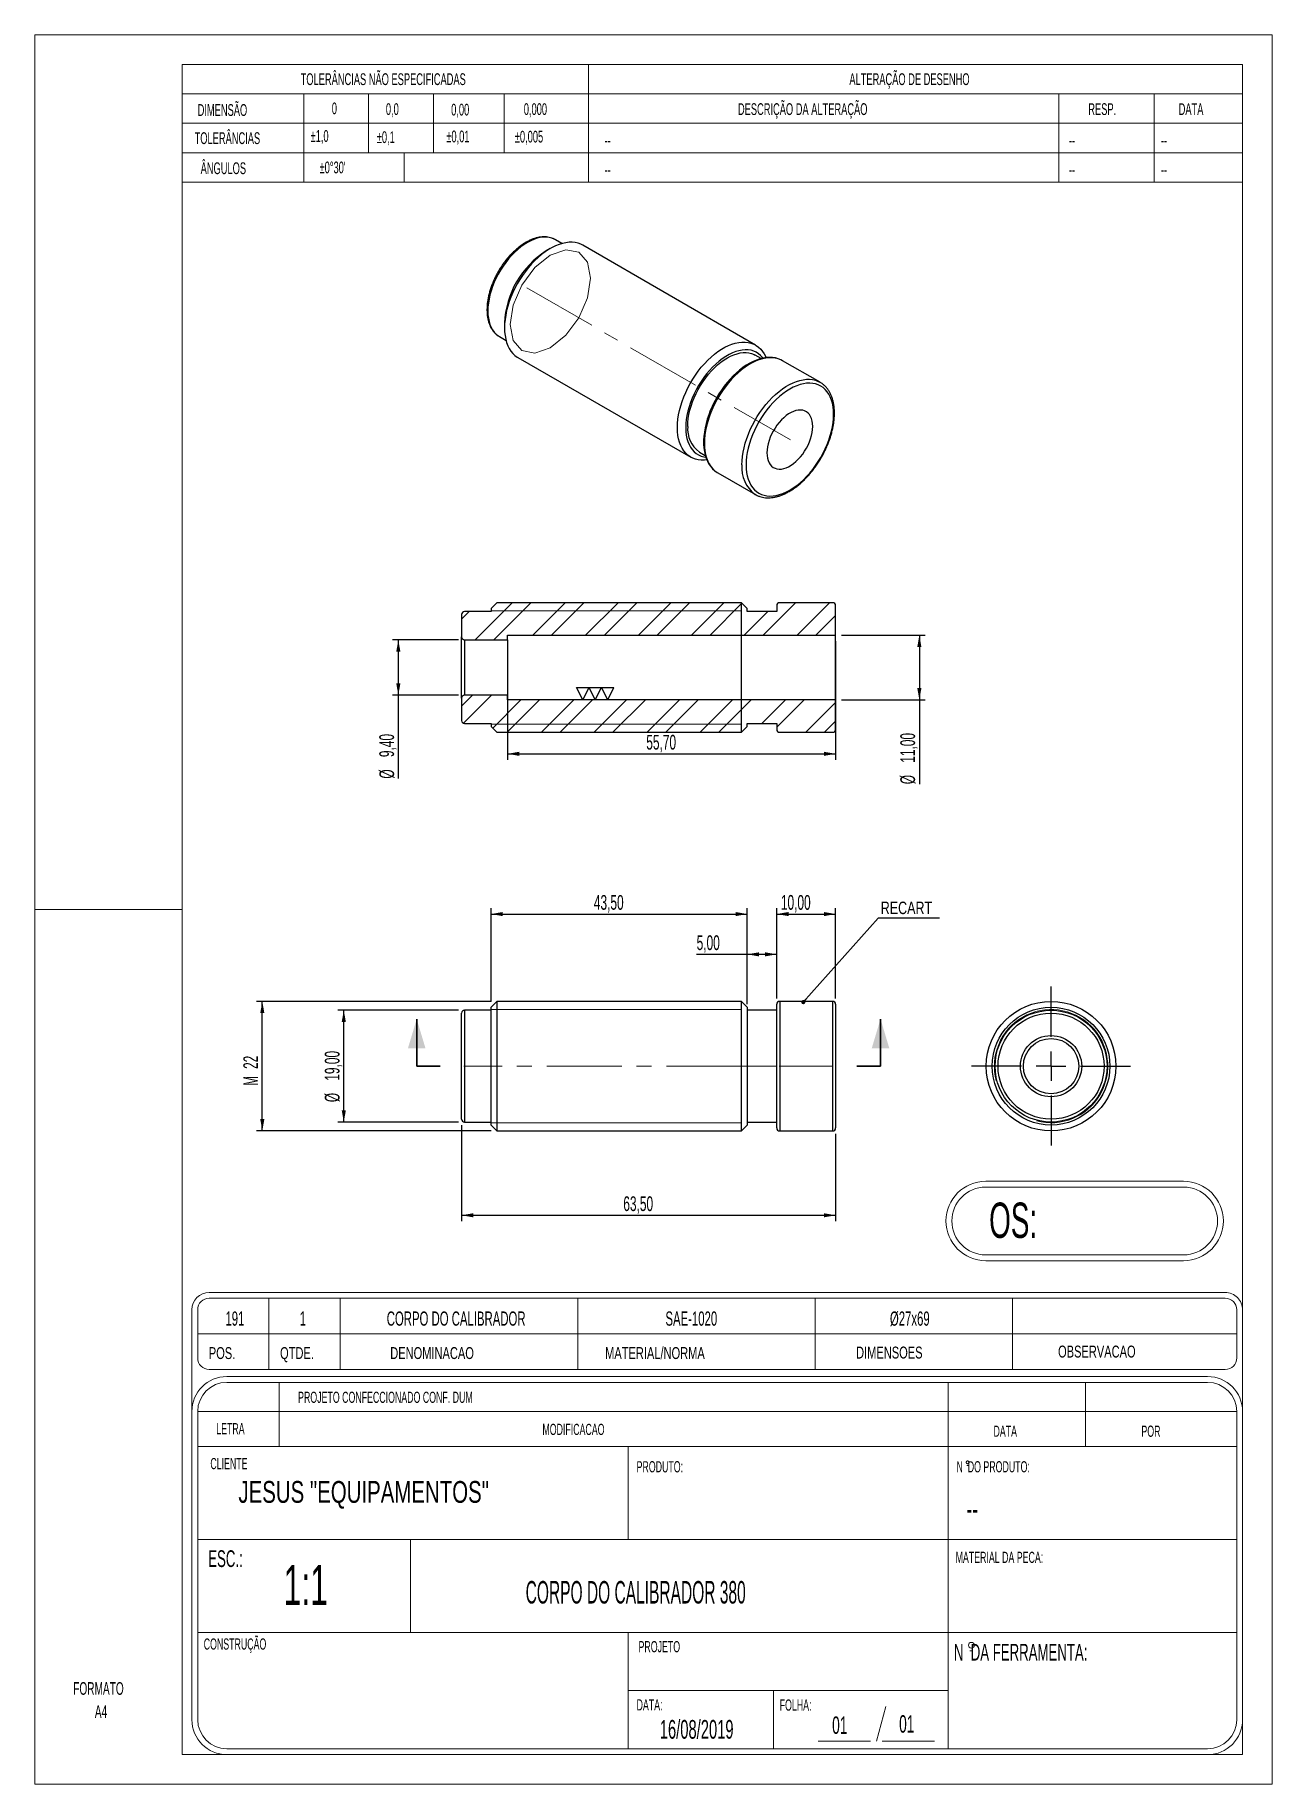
# Model space of a CAD drawing. Header units: millimetres. Extents: x 0 to 210, y 0 to 297.
import ezdxf

# ---------------------------------------------------------------- set-up
doc = ezdxf.new("R2010")
doc.units = ezdxf.units.MM
doc.linetypes.add('CENTERX2', pattern=[20.32, 12.7, -2.54, 2.54, -2.54])
doc.linetypes.add('PHANTOM', pattern=[12.7, 6.35, -1.27, 1.27, -1.27, 1.27, -1.27])
doc.layers.add('COTAS', color=7, linetype='Continuous')
doc.styles.add('SLDTEXTSTYLE0', font='TXT', dxfattribs={"width": 0.595745})
doc.styles.add('SLDTEXTSTYLE1', font='TXT', dxfattribs={"width": 0.589474})
doc.styles.add('SLDTEXTSTYLE2', font='TXT', dxfattribs={"width": 0.515789})
doc.styles.add('SLDTEXTSTYLE3', font='TXT', dxfattribs={"width": 0.7})
doc.styles.add('SLDTEXTSTYLE4', font='TXT', dxfattribs={"width": 0.695035})
doc.styles.add('SLDTEXTSTYLE5', font='TXT', dxfattribs={"width": 0.605})
doc.styles.add('SLDTEXTSTYLE6', font='TXT', dxfattribs={"width": 0.75})
doc.dimstyles.new('SLDDIMSTYLE0', dxfattribs={"dimtxt": 2.5, "dimasz": 2, "dimexe": 0, "dimexo": 0.0625, "dimtad": 1, "dimrnd": 1e-09, "dimzin": 12, "dimdsep": 46, "dimtxsty": 'SLDTEXTSTYLE5', "dimsah": 1, "dimcen": 0.09, "dimadec": 0, "dimazin": 3, "dimtfac": 1, "dimtdec": 3, "dimtofl": 0, "dimtmove": 0, "dimatfit": 3, "dimfxl": 0, "dimfrac": 2, "dimtolj": 1, "dimtzin": 12, "dimarcsym": 0})
doc.dimstyles.new('SLDDIMSTYLE1', dxfattribs={"dimtxt": 2.5, "dimasz": 2, "dimexe": 0, "dimexo": 0.0625, "dimtad": 1, "dimdec": 0, "dimrnd": 1e-09, "dimzin": 12, "dimdsep": 46, "dimtxsty": 'SLDTEXTSTYLE5', "dimsah": 1, "dimcen": 0.09, "dimadec": 0, "dimazin": 3, "dimtfac": 1, "dimtdec": 3, "dimtofl": 0, "dimtmove": 0, "dimatfit": 3, "dimfxl": 0, "dimfrac": 2, "dimtolj": 1, "dimtzin": 12, "dimarcsym": 0})
doc.dimstyles.new('SLDDIMSTYLE2', dxfattribs={"dimtxt": 0.18, "dimasz": 0.7, "dimexe": 0, "dimexo": 0.0625, "dimgap": 0, "dimtad": 0, "dimtih": 1, "dimtoh": 1, "dimdec": 0, "dimrnd": 1e-09, "dimzin": 0, "dimdsep": 46, "dimtxsty": 'Standard', "dimblk1": 'DOT', "dimblk2": 'DOT', "dimsah": 1, "dimcen": 0.09, "dimadec": 0, "dimazin": 0, "dimtfac": 0.7, "dimtdec": 0, "dimtofl": 0, "dimtmove": 0, "dimatfit": 3, "dimldrblk": 'DOT', "dimfxl": 0, "dimfrac": 2, "dimtolj": 1, "dimtzin": 0, "dimarcsym": 0})
pattern_1 = [(45, (0, 0), (-4.49013, 4.49013), []), (45, (0, 3.175), (-4.49013, 4.49013), [])]

# ---------------------------------------------------------------- blocks, each defined once
blk = doc.blocks.new('SW_NOTE_0')
at = {"color": 0, "linetype": 'Continuous', "lineweight": 18, "insert": (0, 2.77), "char_height": 2.152, "attachment_point": 1, "style": 'SLDTEXTSTYLE0'}
blk.add_mtext('FORMATO', dxfattribs=at)
blk = doc.blocks.new('SW_NOTE_0_1')
at = {"color": 0, "linetype": 'Continuous', "lineweight": 18, "insert": (0, 2.77), "char_height": 2.152, "attachment_point": 1, "style": 'SLDTEXTSTYLE0'}
blk.add_mtext('A4', dxfattribs=at)
blk = doc.blocks.new('Bloco2')
at = {"color": 7, "linetype": 'Continuous', "lineweight": 18}
for p, q in [((210.04, 297.06), (0.04, 297.06)), ((0.04, 297.06), (0.04, 0.06)), ((210.04, 0.06), (210.04, 297.06)), ((205.04, 292.06), (25.04, 292.06)), ((25.04, 292.06), (25.04, 5.06)), ((205.04, 5.06), (205.04, 292.06)), ((0.04, 148.56), (25.04, 148.56)), ((25.04, 5.06), (205.04, 5.06)), ((0.04, 0.06), (210.04, 0.06))]:
    blk.add_line(p, q, dxfattribs=at)
for name, p in [('SW_NOTE_0', (6.53, 14.59)), ('SW_NOTE_0_1', (10.2, 10.66))]:
    blk.add_blockref(name, p, dxfattribs=at)
blk = doc.blocks.new('_D')
at = {"layer": 'COTAS'}
for p, q in [((71.93, 131.76), (51.43, 131.76)), ((52.43, 112.76), (52.43, 131.76)), ((71.93, 112.76), (51.43, 112.76))]:
    blk.add_line(p, q, dxfattribs=at)
for points in [[(52.43, 131.76), (52.08, 129.76), (52.78, 129.76)], [(52.43, 112.76), (52.78, 114.76), (52.08, 114.76)]]:
    blk.add_solid(points, dxfattribs=at)
at = {"layer": 'COTAS', "char_height": 2.5, "attachment_point": 1, "rotation": 90, "style": 'SLDTEXTSTYLE5'}
for s, insert in [('19,00', (49.2, 119.78)), ('%%c', (49.21, 116.14))]:
    blk.add_mtext(s, dxfattribs=dict(at, insert=insert))
blk = doc.blocks.new('_D_1')
at = {"layer": 'COTAS'}
for p, q in [((77.43, 133.26), (37.6, 133.26)), ((38.6, 111.26), (38.6, 133.26)), ((77.43, 111.26), (37.6, 111.26))]:
    blk.add_line(p, q, dxfattribs=at)
for points in [[(38.6, 133.26), (38.25, 131.26), (38.95, 131.26)], [(38.6, 111.26), (38.95, 113.26), (38.25, 113.26)]]:
    blk.add_solid(points, dxfattribs=at)
at = {"layer": 'COTAS', "char_height": 2.5, "attachment_point": 1, "rotation": 90, "style": 'SLDTEXTSTYLE5'}
for s, insert in [('22', (35.38, 121.78)), ('M', (35.38, 118.92))]:
    blk.add_mtext(s, dxfattribs=dict(at, insert=insert))
blk = doc.blocks.new('_D_2')
at = {"layer": 'COTAS'}
for p, q in [((125.93, 133.76), (125.93, 149.08)), ((135.93, 133.76), (135.93, 149.08)), ((125.93, 148.08), (135.93, 148.08))]:
    blk.add_line(p, q, dxfattribs=at)
for points in [[(125.93, 148.08), (127.93, 147.73), (127.93, 148.43)], [(135.93, 148.08), (133.93, 148.43), (133.93, 147.73)]]:
    blk.add_solid(points, dxfattribs=at)
at = {"layer": 'COTAS', "insert": (126.63, 151.31), "char_height": 2.5, "attachment_point": 1, "style": 'SLDTEXTSTYLE5'}
blk.add_mtext('10,00', dxfattribs=at)
blk = doc.blocks.new('_D_3')
at = {"layer": 'COTAS'}
for p, q in [((120.93, 141.24), (112.33, 141.24)), ((120.93, 132.76), (120.93, 142.24)), ((125.93, 141.24), (120.93, 141.24)), ((125.93, 133.76), (125.93, 142.24))]:
    blk.add_line(p, q, dxfattribs=at)
for points in [[(120.93, 141.24), (122.93, 140.89), (122.93, 141.59)], [(125.93, 141.24), (123.93, 141.59), (123.93, 140.89)]]:
    blk.add_solid(points, dxfattribs=at)
at = {"layer": 'COTAS', "insert": (112.33, 144.47), "char_height": 2.5, "attachment_point": 1, "style": 'SLDTEXTSTYLE5'}
blk.add_mtext('5,00', dxfattribs=at)
blk = doc.blocks.new('_D_4')
at = {"layer": 'COTAS'}
for p, q in [((72.43, 112.26), (72.43, 95.93)), ((135.93, 110.76), (135.93, 95.93)), ((72.43, 96.93), (135.93, 96.93))]:
    blk.add_line(p, q, dxfattribs=at)
for points in [[(72.43, 96.93), (74.43, 96.58), (74.43, 97.28)], [(135.93, 96.93), (133.93, 97.28), (133.93, 96.58)]]:
    blk.add_solid(points, dxfattribs=at)
at = {"layer": 'COTAS', "insert": (99.88, 100.15), "char_height": 2.5, "attachment_point": 1, "style": 'SLDTEXTSTYLE5'}
blk.add_mtext('63,50', dxfattribs=at)
blk = doc.blocks.new('_D_5')
at = {"layer": 'COTAS'}
for p, q in [((77.43, 133.26), (77.43, 149.08)), ((120.93, 133.26), (120.93, 149.08)), ((77.43, 148.08), (120.93, 148.08))]:
    blk.add_line(p, q, dxfattribs=at)
for points in [[(77.43, 148.08), (79.43, 147.73), (79.43, 148.43)], [(120.93, 148.08), (118.93, 148.43), (118.93, 147.73)]]:
    blk.add_solid(points, dxfattribs=at)
at = {"layer": 'COTAS', "insert": (94.88, 151.31), "char_height": 2.5, "attachment_point": 1, "style": 'SLDTEXTSTYLE5'}
blk.add_mtext('43,50', dxfattribs=at)
blk = doc.blocks.new('SW_NOTE_0_2')
at = {"layer": 'COTAS', "color": 0}
blk.add_line((10.4, 0), (0, 0), dxfattribs=at)
at = {"layer": 'COTAS', "color": 0, "insert": (0.44, 2.82), "char_height": 2.117, "attachment_point": 1, "style": 'SLDTEXTSTYLE6'}
blk.add_mtext('RECART', dxfattribs=at)
blk = doc.blocks.new('_Dot')
at = {"color": 0, "linetype": 'ByBlock', "lineweight": -2}
blk.add_line((-0.5, 0), (-1, 0), dxfattribs=at)
at = {"color": 0, "linetype": 'ByBlock', "const_width": 0.5}
blk.add_lwpolyline([(-0.25, 0, 1), (0.25, 0, 1)], format="xyb", close=True, dxfattribs=at)
blk = doc.blocks.new('_D_6')
at = {"layer": 'COTAS'}
for p, q in [((71.93, 194.64), (60.69, 194.64)), ((61.69, 194.64), (61.69, 185.24)), ((71.93, 185.24), (60.69, 185.24)), ((61.69, 185.24), (61.69, 171.08))]:
    blk.add_line(p, q, dxfattribs=at)
for points in [[(61.69, 194.64), (61.34, 192.64), (62.04, 192.64)], [(61.69, 185.24), (62.04, 187.24), (61.34, 187.24)]]:
    blk.add_solid(points, dxfattribs=at)
at = {"layer": 'COTAS', "char_height": 2.5, "attachment_point": 1, "rotation": 90, "style": 'SLDTEXTSTYLE5'}
for s, insert in [('9,40', (58.46, 174.73)), ('%%c', (58.47, 171.08))]:
    blk.add_mtext(s, dxfattribs=dict(at, insert=insert))
blk = doc.blocks.new('_D_7')
at = {"layer": 'COTAS'}
for p, q in [((80.23, 193.64), (80.23, 174.29)), ((135.93, 194.44), (135.93, 174.29)), ((80.23, 175.29), (135.93, 175.29))]:
    blk.add_line(p, q, dxfattribs=at)
for points in [[(80.23, 175.29), (82.23, 174.94), (82.23, 175.64)], [(135.93, 175.29), (133.93, 175.64), (133.93, 174.94)]]:
    blk.add_solid(points, dxfattribs=at)
at = {"layer": 'COTAS', "insert": (103.78, 178.51), "char_height": 2.5, "attachment_point": 1, "style": 'SLDTEXTSTYLE5'}
blk.add_mtext('55,70', dxfattribs=at)
blk = doc.blocks.new('_D_8')
at = {"layer": 'COTAS'}
for p, q in [((136.93, 195.44), (151.14, 195.44)), ((150.14, 195.44), (150.14, 184.44)), ((136.93, 184.44), (151.14, 184.44)), ((150.14, 184.44), (150.14, 170.13))]:
    blk.add_line(p, q, dxfattribs=at)
for points in [[(150.14, 195.44), (149.79, 193.44), (150.49, 193.44)], [(150.14, 184.44), (150.49, 186.44), (149.79, 186.44)]]:
    blk.add_solid(points, dxfattribs=at)
at = {"layer": 'COTAS', "char_height": 2.5, "attachment_point": 1, "rotation": 90, "style": 'SLDTEXTSTYLE5'}
for s, insert in [('11,00', (146.91, 173.77)), ('%%c', (146.91, 170.13))]:
    blk.add_mtext(s, dxfattribs=dict(at, insert=insert))
blk = doc.blocks.new('SW_SFSYMBOL_0')
at = {"layer": 'COTAS', "color": 0}
for p, q in [((-2.12, 0), (-3.17, 2.12)), ((-3.17, 2.12), (-1.06, 2.12)), ((-2.12, 0), (-1.06, 2.12)), ((0, 0), (-1.06, 2.12)), ((-1.06, 2.12), (1.06, 2.12)), ((0, 0), (1.06, 2.12)), ((2.12, 0), (1.06, 2.12)), ((1.06, 2.12), (3.17, 2.12)), ((2.12, 0), (3.17, 2.12))]:
    blk.add_line(p, q, dxfattribs=at)
blk = doc.blocks.new('SW_CENTERMARKSYMBOL_0')
at = {"layer": 'COTAS', "color": 0}
for p, q in [((0, 5), (0, 13.5)), ((-5, 0), (-13.5, 0)), ((0, 0), (-2.5, 0)), ((0, 0), (0, 2.5)), ((0, 0), (0, -2.5)), ((0, 0), (2.5, 0)), ((5, 0), (13.5, 0)), ((0, -5), (0, -13.5))]:
    blk.add_line(p, q, dxfattribs=at)

msp = doc.modelspace()

# ---------------------------------------------------------------- hatches: boundary and pattern name
at = {"layer": 'COTAS', "linetype": 'Continuous', "lineweight": 18}
h = msp.add_hatch(dxfattribs=at)
h.set_pattern_fill('STEEL', color=256, scale=2, style=0)
h.set_pattern_definition(pattern_1)
edge = h.paths.add_edge_path(flags=0)
edge.add_line((80.23, 194.645), (80.23, 195.445))
edge.add_line((80.23, 195.445), (135.93, 195.445))
edge.add_line((135.93, 195.445), (135.93, 200.445))
edge.add_arc((135.43, 200.445), 0.5, 0, 90)
edge.add_line((135.43, 200.945), (126.43, 200.945))
edge.add_arc((126.43, 200.445), 0.5, 90, 180)
edge.add_line((125.93, 200.445), (125.93, 199.445))
edge.add_line((125.93, 199.445), (120.93, 199.445))
edge.add_line((120.93, 199.445), (120.93, 199.945))
edge.add_line((120.93, 199.945), (119.93, 200.945))
edge.add_line((119.93, 200.945), (78.43, 200.945))
edge.add_line((78.43, 200.945), (77.43, 199.945))
edge.add_line((77.43, 199.945), (77.43, 199.445))
edge.add_line((77.43, 199.445), (72.93, 199.445))
edge.add_arc((72.93, 198.945), 0.5, 90, 180)
edge.add_line((72.43, 198.945), (72.43, 195.145))
edge.add_arc((72.93, 195.145), 0.5, 180, 270)
edge.add_line((72.93, 194.645), (80.23, 194.645))
h = msp.add_hatch(dxfattribs=at)
h.set_pattern_fill('STEEL', color=256, scale=2, style=0)
h.set_pattern_definition(pattern_1)
edge = h.paths.add_edge_path(flags=0)
edge.add_line((135.93, 179.445), (135.93, 184.445))
edge.add_line((135.93, 184.445), (80.23, 184.445))
edge.add_line((80.23, 184.445), (80.23, 185.245))
edge.add_line((80.23, 185.245), (72.93, 185.245))
edge.add_arc((72.93, 184.745), 0.5, 90, 180)
edge.add_line((72.43, 184.745), (72.43, 180.945))
edge.add_arc((72.93, 180.945), 0.5, 180, 270)
edge.add_line((72.93, 180.445), (77.43, 180.445))
edge.add_line((77.43, 180.445), (77.43, 179.945))
edge.add_line((77.43, 179.945), (78.43, 178.945))
edge.add_line((78.43, 178.945), (119.93, 178.945))
edge.add_line((119.93, 178.945), (120.93, 179.945))
edge.add_line((120.93, 179.945), (120.93, 180.445))
edge.add_line((120.93, 180.445), (125.93, 180.445))
edge.add_line((125.93, 180.445), (125.93, 179.445))
edge.add_arc((126.43, 179.445), 0.5, 180, 270)
edge.add_line((126.43, 178.945), (135.43, 178.945))
edge.add_arc((135.43, 179.445), 0.5, 270, 360)

# ---------------------------------------------------------------- linework, layer by layer
at = {"color": 7, "linetype": 'Continuous', "lineweight": 18}
for p, q in [((205.008, 292.355), (25.008, 292.355)), ((25.008, 272.355), (25.008, 292.355)), ((93.952, 272.355), (93.952, 292.355)), ((205.008, 292.355), (205.008, 272.355)), ((25.008, 287.355), (93.952, 287.355)), ((45.638, 272.355), (45.638, 287.355)), ((56.638, 277.355), (56.638, 287.355)), ((67.638, 277.355), (67.638, 287.355)), ((79.638, 277.355), (79.638, 287.355)), ((93.952, 287.355), (205.008, 287.355)), ((173.82, 272.355), (173.82, 287.355)), ((190.008, 272.355), (190.008, 287.355)), ((25.008, 282.355), (93.952, 282.355)), ((93.952, 282.355), (205.008, 282.355)), ((25.008, 277.355), (93.952, 277.355)), ((62.703, 277.355), (62.703, 272.355)), ((93.952, 277.355), (205.008, 277.355)), ((25.008, 272.355), (93.952, 272.355)), ((93.952, 272.355), (205.008, 272.355)), ((77.43, 199.571), (119.93, 199.571)), ((77.43, 180.319), (119.93, 180.319)), ((77.43, 131.882), (119.93, 131.882)), ((77.43, 112.63), (119.93, 112.63)), ((195.007, 102.713), (161.409, 102.713)), ((195.007, 101.713), (161.409, 101.713)), ((161.409, 90.213), (195.007, 90.213)), ((161.409, 89.213), (195.007, 89.213)), ((202.068, 83.83), (29.588, 83.83)), ((26.648, 11.281), (26.648, 80.89)), ((26.648, 80.89), (26.648, 67.814)), ((27.628, 80.89), (27.628, 72.714)), ((202.068, 82.85), (29.588, 82.85)), ((39.724, 70.754), (39.724, 82.85)), ((51.82, 70.754), (51.82, 82.85)), ((92.14, 70.754), (92.14, 82.85)), ((132.46, 70.754), (132.46, 82.85)), ((165.958, 70.754), (165.958, 82.85)), ((204.028, 72.714), (204.028, 80.89)), ((205.008, 11.281), (205.008, 80.89)), ((27.628, 76.802), (204.028, 76.802)), ((29.588, 70.754), (202.068, 70.754)), ((32.573, 69.545), (199.083, 69.545)), ((32.573, 68.557), (199.083, 68.557)), ((41.461, 57.694), (41.461, 68.557)), ((155.026, 68.557), (155.026, 57.694)), ((178.345, 68.557), (178.345, 57.694)), ((27.635, 11.281), (27.635, 63.619)), ((27.635, 63.619), (204.02, 63.619)), ((204.02, 63.619), (204.02, 11.281)), ((27.635, 57.694), (204.02, 57.694)), ((100.712, 57.694), (100.712, 41.894)), ((155.026, 57.694), (155.026, 41.894)), ((158.197, 54.455), (158.457, 54.455)), ((158.197, 54.431), (158.457, 54.431)), ((27.635, 41.894), (204.02, 41.894)), ((63.768, 26.093), (63.768, 41.894)), ((155.026, 26.093), (155.026, 41.894)), ((27.635, 26.093), (204.02, 26.093)), ((100.712, 26.093), (100.712, 6.343)), ((155.026, 26.093), (155.026, 6.343)), ((158.686, 22.997), (159.204, 22.997)), ((100.712, 16.218), (155.026, 16.218)), ((125.4, 16.218), (125.4, 6.343)), ((144.433, 13.541), (142.846, 7.616)), ((199.083, 6.343), (32.573, 6.343)), ((141.858, 7.616), (132.971, 7.616)), ((143.833, 7.616), (152.721, 7.616)), ((199.083, 5.355), (32.573, 5.355)), ((204.438, 5.355), (205.008, 5.355)), ((205.008, 5.355), (205.008, 5.926))]:
    msp.add_line(p, q, dxfattribs=at)
at = {"color": 7, "linetype": 'Continuous', "lineweight": 25}
for p, q in [((88.354, 262.589), (88.31, 262.614)), ((89.47, 261.945), (88.354, 262.589)), ((122.338, 244.703), (92.993, 261.643)), ((87.492, 261.098), (86.785, 260.69)), ((79.715, 248.443), (79.715, 247.626)), ((78.855, 246.134), (79.971, 245.49)), ((81.994, 242.59), (111.339, 225.65)), ((123.307, 242.411), (122.295, 242.995)), ((133.298, 238.375), (126.934, 242.049)), ((133.221, 238.419), (133.298, 238.375)), ((112.796, 226.54), (113.804, 225.959)), ((115.935, 222.996), (122.299, 219.322)), ((122.299, 219.322), (122.283, 219.332)), ((77.43, 199.445), (72.93, 199.445)), ((77.43, 199.945), (78.43, 200.945)), ((77.43, 199.945), (77.43, 199.445)), ((119.93, 200.945), (78.43, 200.945)), ((119.93, 200.945), (120.93, 199.945)), ((119.93, 178.945), (119.93, 200.945)), ((120.93, 199.445), (120.93, 199.945)), ((125.93, 199.445), (120.93, 199.445)), ((125.93, 200.445), (125.93, 199.445)), ((135.43, 200.945), (126.43, 200.945)), ((135.93, 195.445), (135.93, 200.445)), ((72.43, 198.945), (72.43, 195.145)), ((72.43, 184.745), (72.43, 195.145)), ((72.93, 194.645), (72.93, 185.245)), ((72.93, 194.645), (80.23, 194.645)), ((80.23, 195.445), (135.93, 195.445)), ((80.23, 194.645), (80.23, 195.445)), ((80.23, 194.645), (80.23, 185.245)), ((135.93, 184.445), (135.93, 195.445)), ((72.43, 184.745), (72.43, 180.945)), ((80.23, 185.245), (72.93, 185.245)), ((80.23, 184.445), (80.23, 185.245)), ((135.93, 184.445), (80.23, 184.445)), ((135.93, 179.445), (135.93, 184.445)), ((72.93, 180.445), (77.43, 180.445)), ((77.43, 180.445), (77.43, 179.945)), ((78.43, 178.945), (77.43, 179.945)), ((78.43, 178.945), (119.93, 178.945)), ((120.93, 179.945), (119.93, 178.945)), ((120.93, 180.445), (125.93, 180.445)), ((120.93, 179.945), (120.93, 180.445)), ((125.93, 180.445), (125.93, 179.445)), ((126.43, 178.945), (135.43, 178.945)), ((72.43, 113.256), (72.43, 131.256)), ((77.43, 131.756), (72.93, 131.756)), ((78.43, 133.256), (77.43, 132.256)), ((77.43, 112.256), (77.43, 132.256)), ((119.93, 133.256), (78.43, 133.256)), ((78.43, 133.256), (78.43, 111.256)), ((120.93, 132.256), (119.93, 133.256)), ((119.93, 122.256), (119.93, 133.256)), ((119.93, 111.256), (119.93, 133.256)), ((120.93, 132.256), (120.93, 122.256)), ((125.93, 131.756), (120.93, 131.756)), ((125.93, 111.756), (125.93, 132.756)), ((135.43, 133.256), (126.43, 133.256)), ((135.93, 132.756), (135.93, 122.256)), ((119.93, 111.256), (119.93, 122.256)), ((120.93, 122.256), (120.93, 112.256)), ((135.93, 122.256), (135.93, 111.756)), ((72.93, 112.756), (77.43, 112.756)), ((77.43, 112.256), (78.43, 111.256)), ((78.43, 111.256), (119.93, 111.256)), ((119.93, 111.256), (120.93, 112.256)), ((120.93, 112.756), (125.93, 112.756)), ((126.43, 111.256), (135.43, 111.256))]:
    msp.add_line(p, q, dxfattribs=at)
at = {"color": 8, "linetype": 'Continuous', "lineweight": 25}
for p, q in [((72.93, 131.756), (72.93, 112.756)), ((126.43, 133.256), (126.43, 111.256)), ((135.43, 122.256), (135.43, 133.256)), ((135.43, 111.256), (135.43, 122.256))]:
    msp.add_line(p, q, dxfattribs=at)
at = {"color": 7, "linetype": 'Continuous', "lineweight": 35}
for p, q in [((64.81, 122.256), (64.81, 130.256)), ((143.55, 122.256), (143.55, 130.256))]:
    msp.add_line(p, q, dxfattribs=at)
at = {"color": 7, "linetype": 'PHANTOM', "lineweight": 35}
for p, q in [((64.81, 122.256), (68.81, 122.256)), ((143.55, 122.256), (139.55, 122.256))]:
    msp.add_line(p, q, dxfattribs=at)
at = {"color": 8, "linetype": 'Continuous', "lineweight": 25, "flags": 128}
for points in [[(88.31, 262.614), (88.154, 262.695), (87.731, 262.865), (87.279, 262.977), (86.802, 263.03), (86.303, 263.023), (85.786, 262.958), (85.254, 262.833), (84.71, 262.651), (84.159, 262.413), (83.605, 262.119), (83.05, 261.772), (82.499, 261.375), (81.956, 260.93), (81.423, 260.439), (80.906, 259.908), (80.407, 259.338), (79.93, 258.735), (79.479, 258.101), (79.055, 257.442), (78.662, 256.762), (78.303, 256.066), (77.981, 255.358), (77.697, 254.643), (77.453, 253.926), (77.251, 253.213), (77.093, 252.507), (76.979, 251.813), (76.91, 251.138), (76.887, 250.484), (76.91, 249.856), (76.979, 249.26), (77.093, 248.698), (77.251, 248.175), (77.453, 247.694), (77.697, 247.259), (77.981, 246.872), (78.303, 246.537), (78.662, 246.255), (78.855, 246.134)], [(126.934, 242.049), (126.61, 242.216), (126.15, 242.388), (125.663, 242.503), (125.151, 242.559), (124.617, 242.556), (124.064, 242.494), (123.496, 242.373), (122.916, 242.195), (122.327, 241.96), (121.733, 241.67), (121.137, 241.326), (120.543, 240.931), (119.954, 240.486), (119.374, 239.994), (118.806, 239.458), (118.253, 238.882), (117.719, 238.268), (117.207, 237.621), (116.719, 236.944), (116.26, 236.241), (115.83, 235.516), (115.434, 234.773), (115.073, 234.018), (114.749, 233.253), (114.464, 232.484), (114.22, 231.716), (114.019, 230.952), (113.861, 230.197), (113.748, 229.456), (113.679, 228.733), (113.657, 228.033), (113.679, 227.358), (113.748, 226.714), (113.861, 226.104), (114.019, 225.532), (114.22, 225), (114.464, 224.513), (114.749, 224.073), (115.073, 223.683), (115.434, 223.344), (115.83, 223.059), (115.935, 222.996)], [(120.021, 224.359), (120.043, 225.059), (120.112, 225.782), (120.225, 226.523), (120.383, 227.278), (120.584, 228.042), (120.828, 228.81), (121.113, 229.579), (121.437, 230.344), (121.798, 231.099), (122.194, 231.842), (122.624, 232.567), (123.083, 233.27), (123.571, 233.947), (124.083, 234.595), (124.617, 235.208), (125.17, 235.784), (125.738, 236.32), (126.318, 236.812), (126.907, 237.257), (127.501, 237.652), (128.097, 237.996), (128.691, 238.287), (129.28, 238.522), (129.86, 238.7), (130.428, 238.82), (130.981, 238.882), (131.515, 238.885), (132.027, 238.829), (132.514, 238.714), (132.974, 238.542), (133.221, 238.419)]]:
    msp.add_lwpolyline(points, dxfattribs=at)
at = {"color": 7, "linetype": 'Continuous', "lineweight": 25, "flags": 128}
for points in [[(92.993, 261.643), (92.669, 261.81), (92.209, 261.982), (91.722, 262.096), (91.209, 262.152), (90.675, 262.149), (90.123, 262.088), (89.555, 261.967), (88.975, 261.789), (88.386, 261.554), (87.792, 261.264), (87.196, 260.92), (86.602, 260.524), (86.013, 260.079), (85.433, 259.588), (84.864, 259.052), (84.312, 258.476), (83.778, 257.862), (83.266, 257.215), (82.778, 256.538), (82.319, 255.835), (81.889, 255.11), (81.493, 254.367), (81.132, 253.611), (80.808, 252.847), (80.523, 252.078), (80.279, 251.309), (80.078, 250.546), (79.92, 249.791), (79.807, 249.05), (79.738, 248.327), (79.715, 247.626), (79.738, 246.952), (79.807, 246.308), (79.92, 245.698), (80.078, 245.126), (80.279, 244.594), (80.523, 244.107), (80.808, 243.667), (81.132, 243.276), (81.493, 242.938), (81.889, 242.653), (81.994, 242.59)], [(109.06, 230.686), (109.083, 231.387), (109.152, 232.11), (109.265, 232.851), (109.423, 233.605), (109.624, 234.369), (109.868, 235.138), (110.153, 235.906), (110.477, 236.671), (110.838, 237.427), (111.234, 238.169), (111.664, 238.894), (112.123, 239.597), (112.611, 240.275), (113.123, 240.922), (113.657, 241.535), (114.209, 242.112), (114.778, 242.647), (115.358, 243.139), (115.947, 243.584), (116.541, 243.979), (117.137, 244.323), (117.731, 244.614), (118.319, 244.849), (118.9, 245.027), (119.468, 245.147), (120.02, 245.209), (120.554, 245.212), (121.067, 245.156), (121.554, 245.041), (122.014, 244.869), (122.443, 244.64), (122.839, 244.355), (123.201, 244.016), (123.524, 243.626), (123.809, 243.186), (124.053, 242.698), (124.105, 242.574)], [(123.596, 242.487), (123.522, 242.582), (123.199, 242.937), (122.838, 243.238), (122.444, 243.485), (122.018, 243.675), (121.563, 243.807), (121.081, 243.88), (120.577, 243.895), (120.053, 243.85), (119.513, 243.747), (118.96, 243.585), (118.398, 243.366), (117.83, 243.091), (117.261, 242.762), (116.693, 242.382), (116.131, 241.952), (115.578, 241.475), (115.038, 240.955), (114.514, 240.395), (114.01, 239.798), (113.529, 239.169), (113.074, 238.511), (112.647, 237.829), (112.253, 237.127), (111.893, 236.41), (111.569, 235.682), (111.285, 234.948), (111.04, 234.213), (110.839, 233.482), (110.68, 232.759), (110.566, 232.049), (110.498, 231.356), (110.475, 230.686)], [(110.828, 230.89), (110.851, 231.544), (110.92, 232.22), (111.034, 232.913), (111.192, 233.619), (111.394, 234.333), (111.638, 235.049), (111.922, 235.764), (112.245, 236.472), (112.603, 237.169), (112.996, 237.849), (113.42, 238.508), (113.872, 239.141), (114.348, 239.744), (114.847, 240.314), (115.365, 240.846), (115.897, 241.336), (116.44, 241.781), (116.991, 242.178), (117.546, 242.525), (118.1, 242.819), (118.651, 243.058), (119.195, 243.24), (119.727, 243.364), (120.244, 243.429), (120.743, 243.436), (121.22, 243.383), (121.672, 243.271), (122.095, 243.101), (122.295, 242.995)], [(126.946, 242.036), (126.639, 242.204), (126.189, 242.384), (125.716, 242.511), (125.22, 242.586), (124.704, 242.608), (124.171, 242.576), (123.622, 242.49), (123.061, 242.35), (122.491, 242.157), (121.916, 241.912), (121.339, 241.617), (120.762, 241.272), (120.19, 240.882), (119.626, 240.447), (119.071, 239.971), (118.53, 239.455), (118.004, 238.904), (117.497, 238.319), (117.01, 237.704), (116.546, 237.062), (116.108, 236.396), (115.698, 235.711), (115.318, 235.008), (114.969, 234.293), (114.654, 233.569), (114.375, 232.839), (114.132, 232.107), (113.928, 231.377), (113.763, 230.652), (113.639, 229.937), (113.556, 229.234), (113.515, 228.547), (113.516, 227.881), (113.561, 227.238), (113.649, 226.621), (113.78, 226.035), (113.954, 225.483), (114.169, 224.969), (114.425, 224.496), (114.72, 224.068), (115.051, 223.686), (115.416, 223.353), (115.811, 223.071), (116.026, 222.954), (116.026, 222.954)], [(120.728, 224.359), (120.751, 223.699), (120.819, 223.07), (120.933, 222.476), (121.091, 221.919), (121.293, 221.404), (121.537, 220.934), (121.822, 220.511), (122.146, 220.138), (122.507, 219.817), (122.902, 219.552), (123.33, 219.342), (123.788, 219.189), (124.273, 219.095), (124.782, 219.06), (125.311, 219.084), (125.858, 219.166), (126.419, 219.307), (126.991, 219.506), (127.57, 219.761), (128.152, 220.071), (128.735, 220.434), (129.314, 220.847), (129.886, 221.309), (130.447, 221.815), (130.994, 222.364), (131.523, 222.952), (132.032, 223.574), (132.516, 224.228), (132.974, 224.909), (133.402, 225.613), (133.798, 226.336), (134.159, 227.073), (134.483, 227.82), (134.768, 228.571), (135.012, 229.324), (135.214, 230.072), (135.372, 230.811), (135.485, 231.537), (135.554, 232.245), (135.577, 232.931), (135.554, 233.59), (135.485, 234.219), (135.372, 234.814), (135.214, 235.371), (135.012, 235.886), (134.768, 236.356), (134.483, 236.779), (134.159, 237.152), (133.798, 237.472), (133.402, 237.738), (132.974, 237.948), (132.516, 238.1), (132.032, 238.195), (131.523, 238.23), (130.994, 238.206), (130.447, 238.123), (129.886, 237.982), (129.314, 237.783), (128.735, 237.528), (128.152, 237.219), (127.57, 236.856), (126.991, 236.442), (126.419, 235.981), (125.858, 235.474), (125.311, 234.926), (124.782, 234.338), (124.273, 233.716), (123.788, 233.062), (123.33, 232.381), (122.902, 231.677), (122.507, 230.954), (122.146, 230.217), (121.822, 229.47), (121.537, 228.718), (121.293, 227.966), (121.091, 227.218), (120.933, 226.479), (120.819, 225.753), (120.751, 225.045), (120.728, 224.359)], [(132.041, 230.89), (132.019, 231.362), (131.95, 231.803), (131.838, 232.206), (131.682, 232.568), (131.485, 232.884), (131.248, 233.15), (130.976, 233.363), (130.67, 233.521), (130.335, 233.622), (129.974, 233.664), (129.592, 233.648), (129.193, 233.573), (128.781, 233.44), (128.363, 233.251), (127.942, 233.008), (127.523, 232.713), (127.112, 232.371), (126.713, 231.986), (126.331, 231.561), (125.97, 231.102), (125.635, 230.614), (125.329, 230.103), (125.056, 229.575), (124.82, 229.036), (124.623, 228.493), (124.467, 227.951), (124.354, 227.418), (124.286, 226.898), (124.263, 226.4), (124.286, 225.927), (124.354, 225.487), (124.467, 225.083), (124.623, 224.722), (124.82, 224.406), (125.056, 224.14), (125.329, 223.926), (125.635, 223.769), (125.97, 223.668), (126.331, 223.625), (126.713, 223.642), (127.112, 223.717), (127.523, 223.85), (127.942, 224.039), (128.363, 224.282), (128.781, 224.576), (129.193, 224.918), (129.592, 225.304), (129.974, 225.729), (130.335, 226.188), (130.67, 226.675), (130.976, 227.186), (131.248, 227.714), (131.485, 228.253), (131.682, 228.797), (131.838, 229.338), (131.95, 229.872), (132.019, 230.391), (132.041, 230.89)], [(114.068, 225.184), (113.657, 225.143), (113.123, 225.14), (112.611, 225.196), (112.123, 225.311), (111.664, 225.483), (111.234, 225.712), (110.838, 225.997), (110.477, 226.336), (110.153, 226.726), (109.868, 227.167), (109.624, 227.654), (109.423, 228.185), (109.265, 228.757), (109.152, 229.367), (109.083, 230.011), (109.06, 230.686)], [(110.475, 230.686), (110.498, 230.042), (110.566, 229.429), (110.68, 228.85), (110.839, 228.31), (111.04, 227.812), (111.285, 227.359), (111.569, 226.954), (111.893, 226.599), (112.253, 226.298), (112.647, 226.051), (113.074, 225.861), (113.529, 225.729), (113.875, 225.67)]]:
    msp.add_lwpolyline(points, dxfattribs=at)
at = {"color": 7, "linetype": 'Continuous', "lineweight": 18, "flags": 128}
msp.add_lwpolyline([(80.687, 248.187), (81.205, 245.478), (82.681, 243.78), (84.889, 243.351), (87.494, 244.257), (90.098, 246.359), (92.307, 249.337), (93.782, 252.739), (94.3, 256.046), (93.782, 258.755), (92.307, 260.453), (90.098, 260.882), (87.494, 259.977), (84.889, 257.875), (82.681, 254.896), (81.205, 251.494), (80.687, 248.187)], dxfattribs=at)
at = {"color": 7, "linetype": 'Continuous', "lineweight": 25}
for radius in [11, 10, 9.5, 9, 5.2, 4.7]:
    msp.add_circle((172.498, 122.256), radius, dxfattribs=at)
at = {"color": 7, "linetype": 'Continuous', "lineweight": 18}
for centre, radius in [((158.327, 54.991), 0.247), ((158.327, 54.968), 0.247), ((158.974, 23.918), 0.494)]:
    msp.add_circle(centre, radius, dxfattribs=at)
at = {"color": 7, "linetype": 'Continuous', "lineweight": 25}
for centre, radius, start, end in [((95.054, 247.752), 15.354, 122.58352, 177.42186), ((115.555, 230.409), 4.752, 174.18813, 234.49969), ((72.93, 198.945), 0.5, 90, 180), ((126.43, 200.445), 0.5, 90, 180), ((135.43, 200.445), 0.5, 0, 90), ((72.93, 195.145), 0.5, 180, 270), ((72.93, 184.745), 0.5, 90, 180), ((72.93, 180.945), 0.5, 180, 270), ((126.43, 179.445), 0.5, 180, 270), ((135.43, 179.445), 0.5, 270, 0), ((72.93, 131.256), 0.5, 90, 180), ((126.43, 132.756), 0.5, 90, 180), ((135.43, 132.756), 0.5, 0, 90), ((72.93, 113.256), 0.5, 180, 270), ((126.43, 111.756), 0.5, 180, 270), ((135.43, 111.756), 0.5, 270, 0)]:
    msp.add_arc(centre, radius, start, end, dxfattribs=at)
at = {"color": 8, "linetype": 'Continuous', "lineweight": 25}
msp.add_arc((125.573, 223.835), 5.577, 174.61453, 233.84751, dxfattribs=at)
at = {"color": 7, "linetype": 'Continuous', "lineweight": 18}
for centre, radius, start, end in [((172.498, 122.256), 9.626, 255, 195), ((161.409, 95.963), 6.75, 90, 270), ((161.409, 95.963), 5.75, 90, 270), ((195.007, 95.963), 6.75, 270, 90), ((195.007, 95.963), 5.75, 270, 90), ((29.588, 80.89), 2.94, 90.00001, 180), ((202.068, 80.89), 2.94, 0, 90.00001), ((29.588, 80.89), 1.96, 90.00001, 180), ((202.068, 80.89), 1.96, 0, 90.00001), ((29.588, 72.714), 1.96, 180, 270), ((202.068, 72.714), 1.96, 270, 0), ((32.573, 63.619), 5.925, 90, 180), ((32.573, 63.619), 4.938, 90, 180), ((199.083, 63.619), 5.925, 0, 90), ((199.083, 63.619), 4.938, 0, 90), ((32.573, 11.281), 5.925, 180, 270), ((32.573, 11.281), 4.938, 180, 270), ((199.083, 11.281), 4.938, 270, 0), ((199.083, 11.281), 5.925, 270, 0)]:
    msp.add_arc(centre, radius, start, end, dxfattribs=at)
at = {"color": 7, "linetype": 'Continuous', "lineweight": 25}
for points, knots in [([(88.302, 262.611), (88.259, 262.637), (88.088, 262.741), (87.759, 262.87), (87.319, 262.997), (86.856, 263.068), (86.373, 263.086), (85.873, 263.05), (85.359, 262.961), (84.833, 262.817), (84.3, 262.621), (83.762, 262.373), (83.224, 262.075), (82.688, 261.729), (82.159, 261.338), (81.64, 260.905), (81.133, 260.432), (80.642, 259.922), (80.169, 259.378), (79.717, 258.805), (79.288, 258.205), (78.886, 257.582), (78.512, 256.939), (78.169, 256.281), (77.858, 255.612), (77.582, 254.935), (77.342, 254.254), (77.141, 253.573), (76.978, 252.897), (76.856, 252.228), (76.775, 251.572), (76.737, 250.932), (76.741, 250.311), (76.789, 249.714), (76.881, 249.144), (77.016, 248.606), (77.194, 248.102), (77.413, 247.638), (77.673, 247.217), (77.971, 246.841), (78.305, 246.516), (78.613, 246.273), (78.821, 246.16), (78.896, 246.119)], [0, 0, 0, 0, 0.00793994, 0.03201516, 0.05610742, 0.08031919, 0.10472708, 0.12936784, 0.15423748, 0.17930097, 0.20450759, 0.22980547, 0.25515094, 0.28051049, 0.30586038, 0.33119135, 0.35649972, 0.38178543, 0.40705064, 0.43229881, 0.45753411, 0.48276113, 0.50798467, 0.53320962, 0.55843944, 0.58367902, 0.60893336, 0.63420738, 0.65950576, 0.68483258, 0.7101908, 0.73558139, 0.76100191, 0.78644447, 0.81188797, 0.83729844, 0.86263068, 0.88782798, 0.91283081, 0.93759278, 0.96209903, 0.98637881, 1, 1, 1, 1]), ([(122.284, 219.338), (122.387, 219.279), (122.628, 219.14), (123.041, 218.98), (123.515, 218.851), (124.012, 218.777), (124.528, 218.755), (125.062, 218.787), (125.611, 218.873), (126.172, 219.013), (126.742, 219.206), (127.318, 219.452), (127.895, 219.747), (128.472, 220.092), (129.044, 220.483), (129.609, 220.918), (130.164, 221.395), (130.706, 221.91), (131.232, 222.462), (131.74, 223.048), (132.227, 223.663), (132.691, 224.306), (133.13, 224.972), (133.541, 225.658), (133.921, 226.361), (134.27, 227.077), (134.585, 227.802), (134.865, 228.533), (135.108, 229.266), (135.312, 229.996), (135.477, 230.722), (135.602, 231.438), (135.685, 232.141), (135.726, 232.828), (135.724, 233.495), (135.68, 234.139), (135.592, 234.755), (135.461, 235.342), (135.287, 235.894), (135.072, 236.408), (134.815, 236.881), (134.52, 237.31), (134.19, 237.693), (133.823, 238.024), (133.496, 238.267), (133.282, 238.379), (133.21, 238.416)], [0, 0, 0, 0, 0.0163848, 0.0387115, 0.0610688, 0.0835298, 0.1061459, 0.1289405, 0.1519096, 0.1750279, 0.1982598, 0.2215679, 0.2449197, 0.2682905, 0.2916597, 0.3150175, 0.3383595, 0.3616842, 0.384992, 0.4082848, 0.4315649, 0.4548352, 0.4780989, 0.5013593, 0.5246196, 0.5478826, 0.5711512, 0.5944289, 0.6177191, 0.641025, 0.6643498, 0.687696, 0.7110654, 0.7344584, 0.7578733, 0.7813046, 0.8047396, 0.828156, 0.8515252, 0.8748101, 0.8979688, 0.9209621, 0.9437652, 0.9663783, 0.9888324, 1, 1, 1, 1])]:
    msp.add_open_spline(points, degree=3, knots=knots, dxfattribs=at)
at = {"color": 7, "linetype": 'Continuous', "lineweight": 35}
for points in [[(64.81, 130.256), (63.31, 125.256), (66.31, 125.256)], [(143.55, 130.256), (142.05, 125.256), (145.05, 125.256)]]:
    msp.add_solid(points, dxfattribs=at)
at = {"layer": 'COTAS', "linetype": 'CENTERX2', "lineweight": 18}
for p, q in [((83.518, 254.412), (128.239, 228.595)), ((77.43, 122.256), (72.83, 122.256)), ((78.43, 122.256), (77.43, 122.256)), ((119.93, 122.256), (78.43, 122.256)), ((119.93, 122.256), (120.93, 122.256)), ((126.03, 122.256), (120.93, 122.256)), ((135.53, 122.256), (126.33, 122.256))]:
    msp.add_line(p, q, dxfattribs=at)

# ---------------------------------------------------------------- block references
at = {"layer": 'COTAS'}
for name, p in [('Bloco2', (-0.032, 0.296)), ('SW_SFSYMBOL_0', (95.131, 184.445)), ('SW_NOTE_0_2', (143.146, 147.37)), ('SW_CENTERMARKSYMBOL_0', (172.498, 122.256))]:
    msp.add_blockref(name, p, dxfattribs=at)

# ---------------------------------------------------------------- texts
at = {"color": 7, "linetype": 'Continuous', "lineweight": 0}
for s, insert, char_height, attachment_point, style in [('TOLERÂNCIAS NÃO ESPECIFICADAS', (59.127, 290.85), 2, 2, 'SLDTEXTSTYLE1'), ('ALTERAÇÃO DE DESENHO', (148.464, 290.85), 2, 2, 'SLDTEXTSTYLE1'), ('DIMENSÃO', (27.625, 285.608), 2, 1, 'SLDTEXTSTYLE1'), ('0', (50.396, 285.894), 2, 1, 'SLDTEXTSTYLE1'), ('0,0', (59.578, 285.766), 2, 1, 'SLDTEXTSTYLE1'), ('0,00', (70.659, 285.678), 2, 1, 'SLDTEXTSTYLE1'), ('0,000', (82.99, 285.766), 2, 1, 'SLDTEXTSTYLE1'), ('DESCRIÇÃO DA ALTERAÇÃO', (119.344, 285.766), 2, 1, 'SLDTEXTSTYLE1'), ('RESP.', (178.82, 285.766), 2, 1, 'SLDTEXTSTYLE1'), ('DATA', (194.161, 285.766), 2, 1, 'SLDTEXTSTYLE1'), ('TOLERÂNCIAS', (27.108, 280.834), 2, 1, 'SLDTEXTSTYLE1'), ('±1,0', (46.794, 281.201), 2, 1, 'SLDTEXTSTYLE1'), ('±0,1', (58.032, 281.004), 2, 1, 'SLDTEXTSTYLE1'), ('±0,01', (69.838, 281.124), 2, 1, 'SLDTEXTSTYLE1'), ('±0,005', (81.468, 281.091), 2, 1, 'SLDTEXTSTYLE1'), ('--', (96.692, 280.489), 2, 1, 'SLDTEXTSTYLE1'), ('--', (175.537, 280.489), 2, 1, 'SLDTEXTSTYLE1'), ('--', (191.143, 280.489), 2, 1, 'SLDTEXTSTYLE1'), ('ÂNGULOS', (28.13, 275.729), 2, 1, 'SLDTEXTSTYLE1'), ("±0°30'", (48.317, 275.862), 2, 1, 'SLDTEXTSTYLE1'), ('--', (96.692, 275.489), 2, 1, 'SLDTEXTSTYLE1'), ('--', (175.537, 275.489), 2, 1, 'SLDTEXTSTYLE1'), ('--', (191.143, 275.489), 2, 1, 'SLDTEXTSTYLE1'), ('OS:', (161.988, 99.089), 6, 1, 'SLDTEXTSTYLE1'), ('191', (33.946, 80.602), 2.4192, 2, 'SLDTEXTSTYLE0'), ('1', (45.478, 80.602), 2.419, 2, 'SLDTEXTSTYLE0'), ('CORPO DO CALIBRADOR', (71.504, 80.602), 2.4192, 2, 'SLDTEXTSTYLE0'), ('SAE-1020', (111.43, 80.602), 2.4192, 2, 'SLDTEXTSTYLE0'), ('Ø27x69', (148.519, 80.602), 2.4192, 2, 'SLDTEXTSTYLE0'), ('POS.', (29.517, 74.543), 2.0223, 1, 'SLDTEXTSTYLE4'), ('QTDE.', (41.613, 74.543), 2.0223, 1, 'SLDTEXTSTYLE4'), ('DENOMINACAO', (60.315, 74.543), 2.02233, 1, 'SLDTEXTSTYLE4'), ('MATERIAL/NORMA', (96.794, 74.543), 2.02233, 1, 'SLDTEXTSTYLE4'), ('DIMENSOES', (139.402, 74.634), 2.0223, 1, 'SLDTEXTSTYLE4'), ('OBSERVACAO', (173.691, 74.799), 2.0223, 1, 'SLDTEXTSTYLE4'), ('PROJETO CONFECCIONADO CONF. DUM', (44.674, 66.974), 1.89605, 1, 'SLDTEXTSTYLE1'), ('LETRA', (30.778, 61.635), 1.896, 1, 'SLDTEXTSTYLE1'), ('MODIFICACAO', (86.15, 61.522), 1.89605, 1, 'SLDTEXTSTYLE1'), ('DATA', (162.728, 61.212), 1.896, 1, 'SLDTEXTSTYLE1'), ('POR', (187.84, 61.212), 1.896, 1, 'SLDTEXTSTYLE1'), ('CLIENTE', (29.779, 55.715), 1.896, 1, 'SLDTEXTSTYLE1'), ('PRODUTO:', (102.136, 55.176), 1.896, 1, 'SLDTEXTSTYLE1'), ('N  DO PRODUTO:', (156.45, 55.176), 1.89605, 1, 'SLDTEXTSTYLE1'), ('JESUS "EQUIPAMENTOS"', (34.54, 51.81), 3.70417, 1, 'SLDTEXTSTYLE3'), ('--', (158.127, 49.278), 4.2661, 1, 'SLDTEXTSTYLE2'), ('ESC.:', (29.418, 40.048), 2.8441, 1, 'SLDTEXTSTYLE1'), ('MATERIAL DA PECA:', (156.299, 39.796), 1.89605, 1, 'SLDTEXTSTYLE1'), ('1:1', (42.234, 37.563), 6.8258, 1, 'SLDTEXTSTYLE1'), ('CORPO DO CALIBRADOR 380', (83.303, 34.827), 3.82243, 1, 'SLDTEXTSTYLE2'), ('CONSTRUÇÃO', (28.652, 25.077), 1.896, 1, 'SLDTEXTSTYLE1'), ('PROJETO', (102.469, 24.626), 1.896, 1, 'SLDTEXTSTYLE1'), ('N  DA FERRAMENTA:', (155.999, 24.156), 2.84407, 1, 'SLDTEXTSTYLE1'), ('DATA:', (102.135, 14.747), 1.896, 1, 'SLDTEXTSTYLE1'), ('FOLHA:', (126.429, 14.712), 1.896, 1, 'SLDTEXTSTYLE1'), ('01', (146.705, 12.042), 2.9626, 1, 'SLDTEXTSTYLE1'), ('16/08/2019', (106.073, 11.232), 3.175, 1, 'SLDTEXTSTYLE1'), ('01', (135.334, 11.833), 2.9626, 1, 'SLDTEXTSTYLE1')]:
    msp.add_mtext(s, dxfattribs=dict(at, insert=insert, char_height=char_height, attachment_point=attachment_point, style=style))

# ---------------------------------------------------------------- dimensions: what is measured, and where the dimension line sits
at = {"layer": 'COTAS'}
for base, p1, p2, text, dimstyle, picture, middle in [((61.688, 185.245), (72.93, 194.645), (72.93, 185.245), '%%c<>', 'SLDDIMSTYLE0', '_D_6', (61.688, 176.245)), ((150.136, 184.445), (135.93, 195.445), (135.93, 184.445), '%%c<>', 'SLDDIMSTYLE0', '_D_8', (150.136, 176.245)), ((38.598, 133.256), (78.43, 111.256), (78.43, 133.256), 'M<>', 'SLDDIMSTYLE1', '_D_1', (38.598, 122.256)), ((52.43, 131.756), (72.93, 112.756), (72.93, 131.756), '%%c<>', 'SLDDIMSTYLE0', '_D', (52.43, 122.256))]:
    dim = msp.add_linear_dim(base=base, p1=p1, p2=p2, angle=90, text=text, dimstyle=dimstyle, dxfattribs=at)
    dim.commit()
    dim.dimension.update_dxf_attribs({"geometry": picture, "text_midpoint": middle, "dimtype": 160})
for base, p1, p2, picture, middle in [((135.93, 175.29), (80.23, 194.645), (135.93, 195.445), '_D_7', (108.08, 175.29)), ((120.93, 148.083), (77.43, 132.256), (120.93, 132.256), '_D_5', (99.18, 148.083)), ((135.93, 148.083), (125.93, 132.756), (135.93, 132.756), '_D_2', (130.93, 148.083)), ((120.93, 141.245), (125.93, 132.756), (120.93, 131.756), '_D_3', (115.668, 141.245)), ((135.93, 96.932), (72.43, 113.256), (135.93, 111.756), '_D_4', (104.18, 96.932))]:
    dim = msp.add_linear_dim(base=base, p1=p1, p2=p2, dimstyle='SLDDIMSTYLE0', dxfattribs=at)
    dim.commit()
    dim.dimension.update_dxf_attribs({"geometry": picture, "text_midpoint": middle, "dimtype": 160})

# ---------------------------------------------------------------- leaders
msp.add_leader([(130.439, 133.127), (143.146, 147.37)], dimstyle='SLDDIMSTYLE2', dxfattribs=at)

doc.saveas('drawing.dxf')
